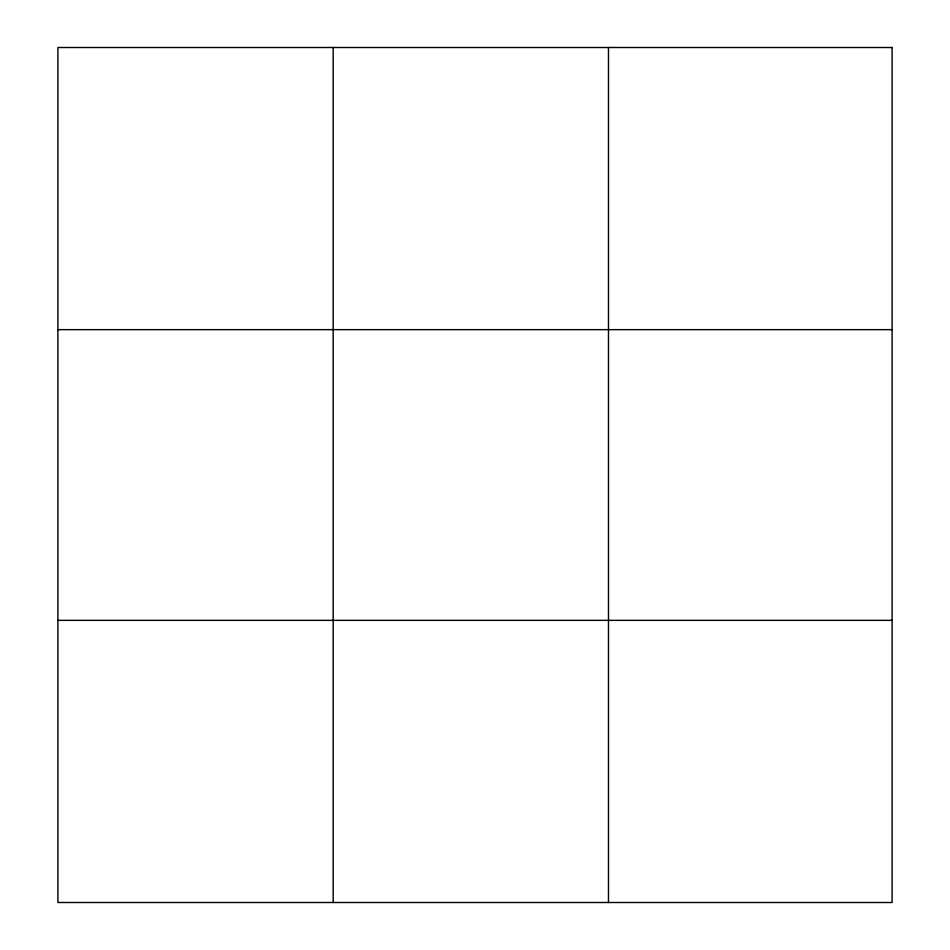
<?xml version="1.0" encoding="UTF-8"?>
<svg xmlns="http://www.w3.org/2000/svg" width="950" height="950" viewBox="0 0 950 950"><rect width="100%" height="100%" fill="white"/><g stroke="black" fill="none" stroke-linecap="round" stroke-linejoin="round"><path stroke-width="1.43" d="M333.189 902.5L333.189 47.5M608.475 902.5L608.475 47.5M57.902 329.65L892.097 329.65M57.902 620.35L892.097 620.35M892.097 47.5L892.097 902.5L57.902 902.5L57.902 47.5L892.097 47.5"/></g></svg>
